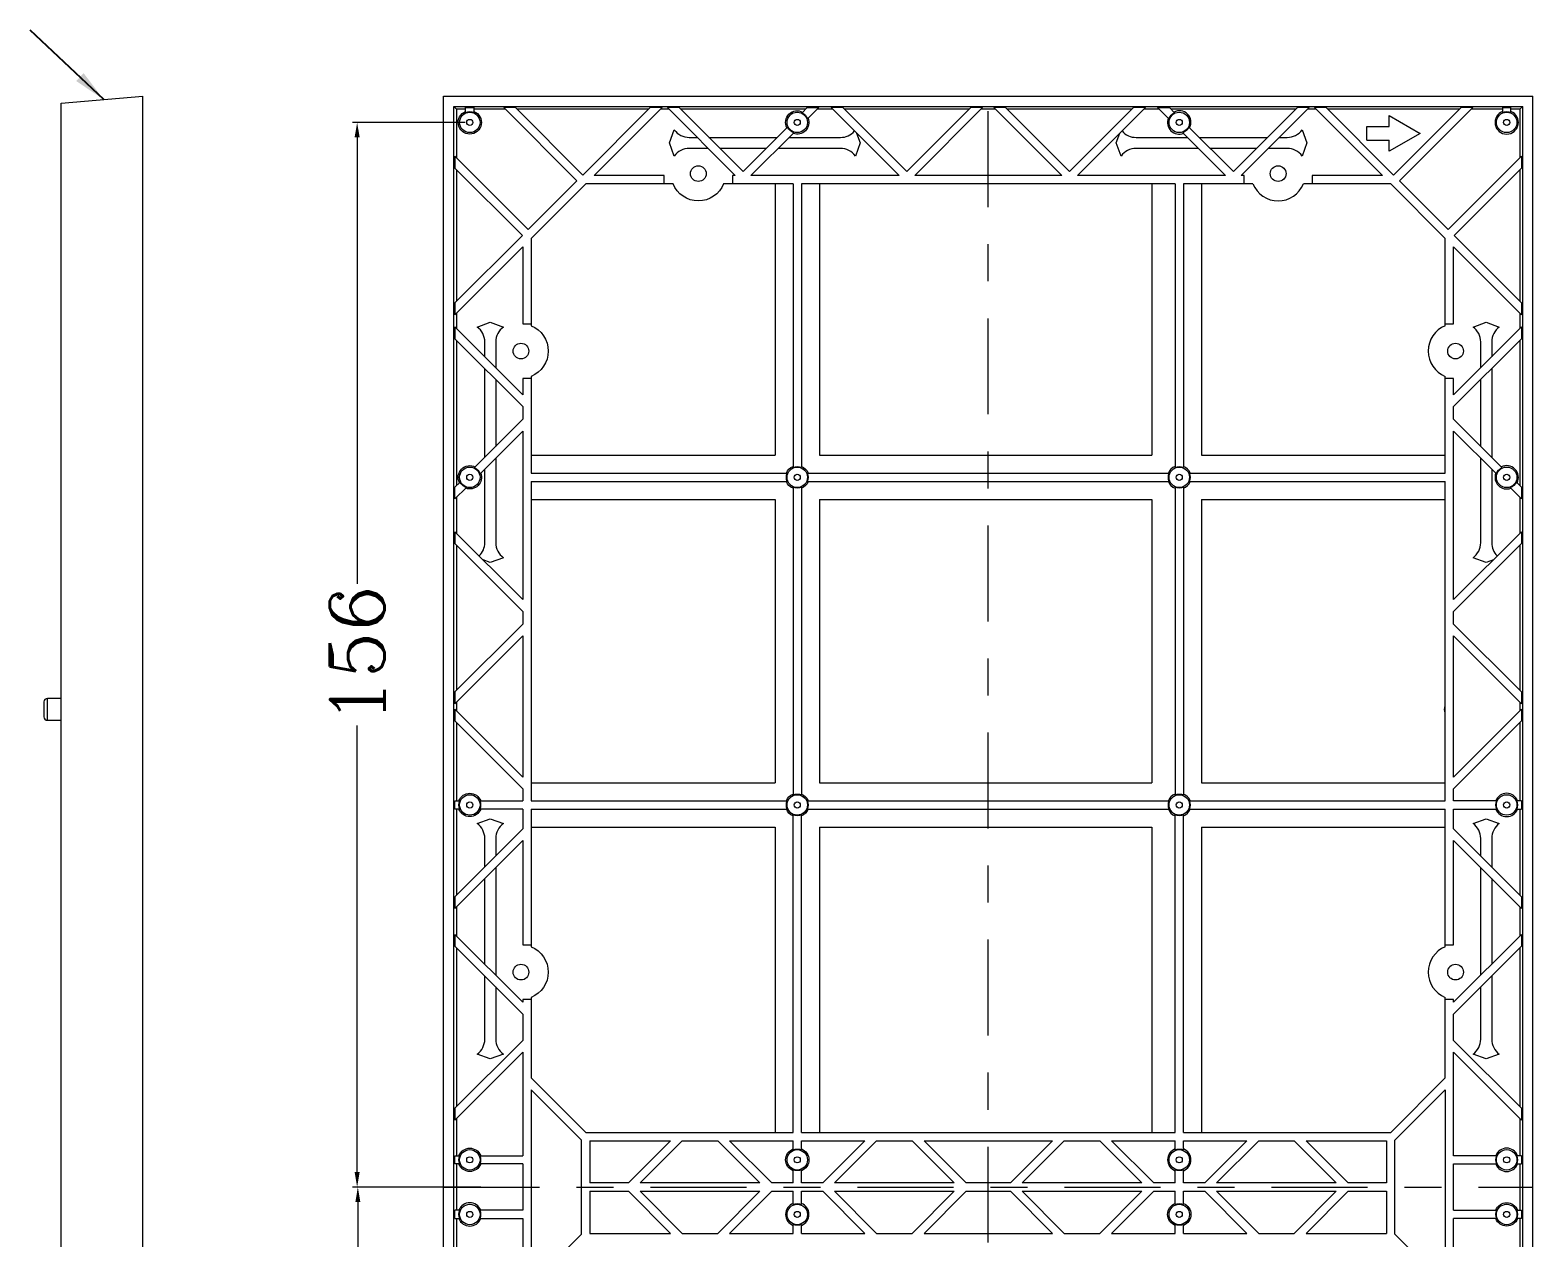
# Model space of a CAD drawing. Extents: x 4116 to 5931, y -3683 to -1260.
# Drawn here: x 4546.6 to 4766.9, y -1441.7 to -1264.7 of the extents above; entities that cross this region are included whole.
import ezdxf

# ---------------------------------------------------------------- set-up
doc = ezdxf.new("R2010")
doc.units = 0
doc.header["$MEASUREMENT"] = 0
doc.linetypes.add('CENTER', pattern=[47.5, 22, -8.5, 8.5, -8.5])
doc.layers.get('0').update_dxf_attribs({"true_color": 0xffffff})
doc.layers.get('Defpoints').update_dxf_attribs({"true_color": 0xffffff})
doc.layers.add('61', color=7, linetype='Continuous', true_color=0xffffff)
doc.layers.add('dim', color=7, linetype='Continuous', lineweight=9, true_color=0x33cc00)
doc.styles.add('ROMANC', font='romanc.shx', dxfattribs={"bigfont": 'gbcbig.shx'})
doc.dimstyles.new('6', dxfattribs={"dimtxt": 8, "dimasz": 2.2, "dimexe": 0.66, "dimexo": 0.66, "dimgap": 0.66, "dimtad": 0, "dimdsep": 46, "dimtxsty": 'ROMANC', "dimcen": 0, "dimclrd": 256, "dimclrt": 42, "dimazin": 2, "dimtfac": 1, "dimtdec": 4, "dimtofl": 0, "dimtmove": 0, "dimatfit": 3, "dimfxl": 1, "dimtolj": 1, "dimtzin": 0, "dimlwd": 5, "dimlwe": 5, "dimarcsym": 0})
doc.dimstyles.get("Standard").update_dxf_attribs({"dimtxt": 0.18, "dimasz": 0.18, "dimexe": 0.18, "dimexo": 0.0625, "dimgap": 0.09, "dimtad": 0, "dimtih": 1, "dimtoh": 1, "dimdec": 4, "dimzin": 0, "dimdsep": 46, "dimtxsty": 'Standard', "dimcen": 0.09, "dimadec": 0, "dimazin": 0, "dimtfac": 1, "dimtdec": 4, "dimtofl": 0, "dimtmove": 0, "dimatfit": 3, "dimfxl": 1, "dimtolj": 1, "dimtzin": 0, "dimarcsym": 0})

# ---------------------------------------------------------------- blocks, each defined once
blk = doc.blocks.new('*D47')
at = {"color": 131, "lineweight": 5}
for p, q in [((4612.62, -1434.24), (4593.94, -1434.24)), ((4610.36, -1590.24), (4593.94, -1590.24))]:
    blk.add_line(p, q, dxfattribs=at)
at = {"lineweight": 5}
for p, q in [((4594.6, -1436.44), (4594.6, -1501.87)), ((4594.6, -1588.04), (4594.6, -1522.62))]:
    blk.add_line(p, q, dxfattribs=at)
for points in [[(4594.97, -1436.44), (4594.24, -1436.44), (4594.6, -1434.24)], [(4594.24, -1588.04), (4594.97, -1588.04), (4594.6, -1590.24)]]:
    blk.add_solid(points)
at = {"layer": 'Defpoints', "color": 0}
for p in [(4613.28, -1434.24), (4594.6, -1590.24), (4611.02, -1590.24)]:
    blk.add_point(p, dxfattribs=at)
at = {"color": 42, "lineweight": 18, "insert": (4594.6, -1512.24), "char_height": 8, "attachment_point": 5, "rotation": 90, "style": 'ROMANC'}
blk.add_mtext('\\A1;156', dxfattribs=at)
blk = doc.blocks.new('*D48')
at = {"color": 131, "lineweight": 5}
for p, q in [((4610.36, -1278.24), (4593.84, -1278.24)), ((4611.77, -1434.24), (4593.84, -1434.24))]:
    blk.add_line(p, q, dxfattribs=at)
at = {"lineweight": 5}
for p, q in [((4594.5, -1280.44), (4594.5, -1345.87)), ((4594.5, -1432.04), (4594.5, -1366.62))]:
    blk.add_line(p, q, dxfattribs=at)
for points in [[(4594.87, -1280.44), (4594.13, -1280.44), (4594.5, -1278.24)], [(4594.13, -1432.04), (4594.87, -1432.04), (4594.5, -1434.24)]]:
    blk.add_solid(points)
at = {"layer": 'Defpoints', "color": 0}
for p in [(4594.5, -1278.24), (4611.02, -1278.24), (4612.43, -1434.24)]:
    blk.add_point(p, dxfattribs=at)
at = {"color": 42, "lineweight": 18, "insert": (4594.5, -1356.24), "char_height": 8, "attachment_point": 5, "rotation": 90, "style": 'ROMANC'}
blk.add_mtext('\\A1;156', dxfattribs=at)

msp = doc.modelspace()

# ---------------------------------------------------------------- linework, layer by layer
at = {"layer": '61', "color": 7, "linetype": 'Continuous', "lineweight": 13}
for p, q in [((4551.091, -1275.442), (4563.091, -1274.392)), ((4551.091, -1593.042), (4551.091, -1275.442)), ((4563.091, -1594.092), (4563.091, -1274.392)), ((4607.167, -1594.092), (4607.167, -1274.392)), ((4607.167, -1274.392), (4766.867, -1274.392)), ((4766.867, -1594.092), (4766.867, -1274.392)), ((4608.667, -1275.892), (4609.087, -1276.311)), ((4608.667, -1592.592), (4608.667, -1275.892)), ((4608.667, -1275.892), (4765.367, -1275.892)), ((4609.087, -1276.311), (4609.087, -1283.449)), ((4610.407, -1276.311), (4609.087, -1276.311)), ((4610.407, -1276.067), (4611.627, -1276.067)), ((4610.407, -1276.776), (4610.407, -1276.067)), ((4611.627, -1276.067), (4611.627, -1276.776)), ((4616.224, -1276.311), (4611.627, -1276.311)), ((4617.705, -1276.067), (4615.98, -1276.067)), ((4615.98, -1276.067), (4626.723, -1286.81)), ((4627.586, -1285.948), (4617.705, -1276.067)), ((4637.222, -1276.311), (4617.95, -1276.311)), ((4627.586, -1285.948), (4637.467, -1276.067)), ((4639.193, -1276.067), (4629.237, -1286.022)), ((4639.193, -1276.067), (4637.467, -1276.067)), ((4640.224, -1276.311), (4638.948, -1276.311)), ((4649.935, -1286.022), (4639.98, -1276.067)), ((4641.705, -1276.067), (4639.98, -1276.067)), ((4641.705, -1276.067), (4651.086, -1285.448)), ((4660.222, -1276.311), (4641.95, -1276.311)), ((4659.717, -1276.817), (4660.467, -1276.067)), ((4660.467, -1276.067), (4662.193, -1276.067)), ((4662.193, -1276.067), (4660.522, -1277.737)), ((4664.224, -1276.311), (4661.948, -1276.311)), ((4665.705, -1276.067), (4663.98, -1276.067)), ((4673.935, -1286.022), (4663.98, -1276.067)), ((4665.705, -1276.067), (4675.086, -1285.448)), ((4684.222, -1276.311), (4665.95, -1276.311)), ((4675.086, -1285.448), (4684.467, -1276.067)), ((4686.193, -1276.067), (4676.237, -1286.022)), ((4686.193, -1276.067), (4684.467, -1276.067)), ((4688.087, -1276.311), (4685.948, -1276.311)), ((4687.842, -1276.067), (4697.797, -1286.022)), ((4689.568, -1276.067), (4687.842, -1276.067)), ((4698.949, -1285.448), (4689.568, -1276.067)), ((4708.085, -1276.311), (4689.812, -1276.311)), ((4708.33, -1276.067), (4698.949, -1285.448)), ((4700.1, -1286.022), (4710.055, -1276.067)), ((4710.055, -1276.067), (4708.33, -1276.067)), ((4712.087, -1276.311), (4709.811, -1276.311)), ((4711.842, -1276.067), (4713.513, -1277.737)), ((4711.842, -1276.067), (4713.568, -1276.067)), ((4714.318, -1276.817), (4713.568, -1276.067)), ((4732.085, -1276.311), (4713.812, -1276.311)), ((4732.33, -1276.067), (4722.949, -1285.448)), ((4724.1, -1286.022), (4734.055, -1276.067)), ((4734.055, -1276.067), (4732.33, -1276.067)), ((4735.087, -1276.311), (4733.811, -1276.311)), ((4736.568, -1276.067), (4734.842, -1276.067)), ((4734.842, -1276.067), (4744.797, -1286.022)), ((4746.449, -1285.948), (4736.568, -1276.067)), ((4756.085, -1276.311), (4736.812, -1276.311)), ((4745.767, -1278.842), (4745.767, -1277.216)), ((4745.767, -1277.216), (4750.315, -1279.842)), ((4746.449, -1285.948), (4756.33, -1276.067)), ((4758.055, -1276.067), (4747.311, -1286.81)), ((4758.055, -1276.067), (4756.33, -1276.067)), ((4762.407, -1276.311), (4757.811, -1276.311)), ((4762.407, -1276.067), (4763.627, -1276.067)), ((4762.407, -1276.067), (4762.407, -1276.776)), ((4763.627, -1276.776), (4763.627, -1276.067)), ((4764.948, -1276.311), (4763.627, -1276.311)), ((4765.367, -1275.892), (4764.948, -1276.311)), ((4764.948, -1276.311), (4764.948, -1283.449)), ((4765.367, -1592.592), (4765.367, -1275.892)), ((4640.294, -1281.242), (4640.994, -1279.319)), ((4651.086, -1285.448), (4657.593, -1278.941)), ((4658.513, -1279.747), (4652.237, -1286.022)), ((4667.717, -1279.804), (4668.24, -1281.242)), ((4705.794, -1281.242), (4706.318, -1279.804)), ((4715.522, -1279.747), (4721.797, -1286.022)), ((4722.949, -1285.448), (4716.442, -1278.941)), ((4733.04, -1279.319), (4733.74, -1281.242)), ((4742.517, -1278.842), (4745.767, -1278.842)), ((4742.517, -1280.842), (4742.517, -1278.842)), ((4750.315, -1279.842), (4745.767, -1282.468)), ((4640.994, -1283.165), (4640.294, -1281.242)), ((4643.186, -1280.442), (4644.355, -1280.442)), ((4645.955, -1282.042), (4643.186, -1282.042)), ((4646.08, -1280.442), (4656.092, -1280.442)), ((4654.492, -1282.042), (4647.68, -1282.042)), ((4665.349, -1282.042), (4656.217, -1282.042)), ((4657.817, -1280.442), (4665.349, -1280.442)), ((4668.24, -1281.242), (4667.54, -1283.165)), ((4706.494, -1283.165), (4705.794, -1281.242)), ((4708.686, -1280.442), (4716.217, -1280.442)), ((4717.817, -1282.042), (4708.686, -1282.042)), ((4717.943, -1280.442), (4727.955, -1280.442)), ((4726.355, -1282.042), (4719.543, -1282.042)), ((4730.849, -1282.042), (4728.08, -1282.042)), ((4729.68, -1280.442), (4730.849, -1280.442)), ((4733.74, -1281.242), (4733.04, -1283.165)), ((4742.517, -1280.842), (4745.767, -1280.842)), ((4745.767, -1282.468), (4745.767, -1280.842)), ((4608.842, -1283.204), (4619.586, -1293.948)), ((4608.842, -1283.204), (4608.842, -1284.929)), ((4765.193, -1283.204), (4754.449, -1293.948)), ((4765.193, -1283.204), (4765.193, -1284.929)), ((4618.723, -1294.81), (4608.842, -1284.929)), ((4609.087, -1285.174), (4609.087, -1304.447)), ((4639.517, -1286.022), (4629.237, -1286.022)), ((4639.517, -1287.242), (4639.517, -1286.022)), ((4649.517, -1286.022), (4649.517, -1287.242)), ((4649.935, -1286.022), (4649.517, -1286.022)), ((4673.935, -1286.022), (4652.237, -1286.022)), ((4697.797, -1286.022), (4676.237, -1286.022)), ((4721.797, -1286.022), (4700.1, -1286.022)), ((4724.517, -1286.022), (4724.1, -1286.022)), ((4724.517, -1287.242), (4724.517, -1286.022)), ((4734.517, -1286.022), (4734.517, -1287.242)), ((4744.797, -1286.022), (4734.517, -1286.022)), ((4755.311, -1294.81), (4765.193, -1284.929)), ((4764.948, -1285.174), (4764.948, -1304.447)), ((4626.723, -1286.81), (4619.586, -1293.948)), ((4620.017, -1295.242), (4628.017, -1287.242)), ((4639.517, -1287.242), (4628.017, -1287.242)), ((4640.809, -1287.242), (4639.517, -1287.242)), ((4649.517, -1287.242), (4648.225, -1287.242)), ((4658.407, -1287.242), (4649.517, -1287.242)), ((4655.767, -1287.242), (4655.767, -1326.992)), ((4658.407, -1287.242), (4658.407, -1328.776)), ((4659.627, -1287.242), (4659.627, -1328.776)), ((4714.407, -1287.242), (4659.627, -1287.242)), ((4662.267, -1287.242), (4662.267, -1326.992)), ((4711.017, -1287.242), (4711.017, -1326.992)), ((4714.407, -1287.242), (4714.407, -1328.776)), ((4715.627, -1287.242), (4715.627, -1328.776)), ((4724.517, -1287.242), (4715.627, -1287.242)), ((4718.267, -1287.242), (4718.267, -1326.992)), ((4725.809, -1287.242), (4724.517, -1287.242)), ((4734.517, -1287.242), (4733.225, -1287.242)), ((4746.017, -1287.242), (4734.517, -1287.242)), ((4746.017, -1287.242), (4754.017, -1295.242)), ((4754.449, -1293.948), (4747.311, -1286.81)), ((4608.842, -1304.692), (4618.723, -1294.81)), ((4620.017, -1295.242), (4620.017, -1307.742)), ((4754.017, -1307.742), (4754.017, -1295.242)), ((4765.193, -1304.692), (4755.311, -1294.81)), ((4618.797, -1296.462), (4608.842, -1306.417)), ((4618.797, -1296.462), (4618.797, -1307.742)), ((4755.237, -1307.742), (4755.237, -1296.462)), ((4755.237, -1296.462), (4765.193, -1306.417)), ((4608.842, -1304.692), (4608.842, -1306.417)), ((4609.087, -1306.172), (4609.087, -1308.449)), ((4764.948, -1306.172), (4764.948, -1308.449)), ((4765.193, -1304.692), (4765.193, -1306.417)), ((4608.842, -1308.204), (4618.797, -1318.159)), ((4608.842, -1308.204), (4608.842, -1309.929)), ((4612.094, -1308.219), (4614.017, -1307.519)), ((4614.017, -1307.519), (4615.94, -1308.219)), ((4618.797, -1307.742), (4620.017, -1307.742)), ((4620.017, -1307.742), (4620.017, -1308.034)), ((4754.017, -1308.034), (4754.017, -1307.742)), ((4754.017, -1307.742), (4755.237, -1307.742)), ((4765.193, -1308.204), (4755.237, -1318.159)), ((4758.094, -1308.219), (4760.017, -1307.519)), ((4760.017, -1307.519), (4761.94, -1308.219)), ((4765.193, -1308.204), (4765.193, -1309.929)), ((4618.797, -1319.884), (4608.842, -1309.929)), ((4609.087, -1310.174), (4609.087, -1331.447)), ((4613.217, -1312.579), (4613.217, -1310.41)), ((4614.817, -1310.41), (4614.817, -1314.179)), ((4755.237, -1319.884), (4765.193, -1309.929)), ((4759.217, -1314.179), (4759.217, -1310.41)), ((4760.817, -1310.41), (4760.817, -1312.579)), ((4764.948, -1310.174), (4764.948, -1331.447)), ((4613.217, -1327.316), (4613.217, -1314.304)), ((4760.817, -1314.304), (4760.817, -1327.316)), ((4614.817, -1315.904), (4614.817, -1325.716)), ((4620.017, -1315.742), (4618.797, -1315.742)), ((4618.797, -1315.742), (4618.797, -1318.159)), ((4620.017, -1315.45), (4620.017, -1315.742)), ((4620.017, -1315.742), (4620.017, -1329.632)), ((4754.017, -1315.742), (4754.017, -1315.45)), ((4754.017, -1329.632), (4754.017, -1315.742)), ((4755.237, -1315.742), (4754.017, -1315.742)), ((4755.237, -1318.159), (4755.237, -1315.742)), ((4759.217, -1325.716), (4759.217, -1315.904)), ((4611.717, -1328.817), (4618.797, -1321.736)), ((4618.797, -1319.884), (4618.797, -1321.736)), ((4755.237, -1321.736), (4755.237, -1319.884)), ((4762.318, -1328.817), (4755.237, -1321.736)), ((4618.797, -1323.462), (4612.522, -1329.737)), ((4618.797, -1323.462), (4618.797, -1348.159)), ((4755.237, -1348.159), (4755.237, -1323.462)), ((4755.237, -1323.462), (4761.513, -1329.737)), ((4614.817, -1327.442), (4614.817, -1339.823)), ((4620.017, -1326.992), (4655.767, -1326.992)), ((4662.267, -1326.992), (4711.017, -1326.992)), ((4718.267, -1326.992), (4754.017, -1326.992)), ((4759.217, -1339.823), (4759.217, -1327.442)), ((4613.217, -1339.823), (4613.217, -1329.042)), ((4620.017, -1329.632), (4657.552, -1329.632)), ((4660.483, -1329.632), (4713.552, -1329.632)), ((4716.483, -1329.632), (4754.017, -1329.632)), ((4760.817, -1329.042), (4760.817, -1339.823)), ((4608.842, -1331.692), (4609.593, -1330.941)), ((4608.842, -1333.417), (4608.842, -1331.692)), ((4610.513, -1331.747), (4608.842, -1333.417)), ((4620.017, -1330.852), (4620.017, -1377.632)), ((4620.017, -1330.852), (4657.552, -1330.852)), ((4658.407, -1331.707), (4658.407, -1376.776)), ((4659.627, -1331.707), (4659.627, -1376.776)), ((4660.483, -1330.852), (4713.552, -1330.852)), ((4714.407, -1331.707), (4714.407, -1376.776)), ((4715.627, -1331.707), (4715.627, -1376.776)), ((4716.483, -1330.852), (4754.017, -1330.852)), ((4754.017, -1377.632), (4754.017, -1330.852)), ((4763.522, -1331.747), (4765.193, -1333.417)), ((4765.193, -1331.692), (4764.442, -1330.941)), ((4765.193, -1331.692), (4765.193, -1333.417)), ((4609.087, -1333.172), (4609.087, -1338.449)), ((4620.017, -1333.492), (4655.767, -1333.492)), ((4655.767, -1333.492), (4655.767, -1374.992)), ((4662.267, -1333.492), (4662.267, -1374.992)), ((4662.267, -1333.492), (4711.017, -1333.492)), ((4711.017, -1333.492), (4711.017, -1374.992)), ((4718.267, -1333.492), (4754.017, -1333.492)), ((4718.267, -1333.492), (4718.267, -1374.992)), ((4764.948, -1333.172), (4764.948, -1338.449)), ((4608.842, -1338.204), (4608.842, -1339.929)), ((4608.842, -1338.204), (4618.797, -1348.159)), ((4765.193, -1338.204), (4755.237, -1348.159)), ((4765.193, -1338.204), (4765.193, -1339.929)), ((4618.797, -1349.884), (4608.842, -1339.929)), ((4609.087, -1340.174), (4609.087, -1361.447)), ((4755.237, -1349.884), (4765.193, -1339.929)), ((4764.948, -1340.174), (4764.948, -1361.447)), ((4614.017, -1342.715), (4612.973, -1342.335)), ((4615.94, -1342.015), (4614.017, -1342.715)), ((4760.017, -1342.715), (4758.094, -1342.015)), ((4761.062, -1342.335), (4760.017, -1342.715)), ((4618.797, -1349.884), (4618.797, -1351.736)), ((4755.237, -1351.736), (4755.237, -1349.884)), ((4608.842, -1361.692), (4618.797, -1351.736)), ((4765.193, -1361.692), (4755.237, -1351.736)), ((4618.797, -1353.462), (4608.842, -1363.417)), ((4618.797, -1353.462), (4618.797, -1374.159)), ((4755.237, -1374.159), (4755.237, -1353.462)), ((4755.237, -1353.462), (4765.193, -1363.417)), ((4548.591, -1363.142), (4548.591, -1364.242)), ((4551.091, -1362.642), (4549.091, -1362.642)), ((4549.091, -1365.842), (4549.091, -1362.642)), ((4608.842, -1361.692), (4608.842, -1363.417)), ((4609.087, -1363.172), (4609.087, -1364.449)), ((4764.948, -1363.172), (4764.948, -1364.449)), ((4765.193, -1361.692), (4765.193, -1363.417)), ((4548.591, -1364.242), (4548.591, -1365.342)), ((4549.091, -1365.842), (4551.091, -1365.842)), ((4608.842, -1364.204), (4608.842, -1365.929)), ((4608.842, -1364.204), (4618.797, -1374.159)), ((4618.797, -1375.884), (4608.842, -1365.929)), ((4765.193, -1364.204), (4755.237, -1374.159)), ((4755.237, -1375.884), (4765.193, -1365.929)), ((4765.193, -1364.204), (4765.193, -1365.929)), ((4609.087, -1366.174), (4609.087, -1377.632)), ((4764.948, -1366.174), (4764.948, -1377.632)), ((4618.797, -1375.884), (4618.797, -1377.632)), ((4620.017, -1374.992), (4655.767, -1374.992)), ((4662.267, -1374.992), (4711.017, -1374.992)), ((4718.267, -1374.992), (4754.017, -1374.992)), ((4755.237, -1377.632), (4755.237, -1375.884)), ((4608.842, -1378.852), (4608.842, -1377.632)), ((4608.842, -1377.632), (4609.552, -1377.632)), ((4609.552, -1378.852), (4608.842, -1378.852)), ((4609.087, -1378.852), (4609.087, -1391.447)), ((4612.483, -1377.632), (4618.797, -1377.632)), ((4618.797, -1378.852), (4612.483, -1378.852)), ((4618.797, -1378.852), (4618.797, -1381.736)), ((4620.017, -1377.632), (4657.552, -1377.632)), ((4620.017, -1378.852), (4620.017, -1398.742)), ((4620.017, -1378.852), (4657.552, -1378.852)), ((4660.483, -1377.632), (4713.552, -1377.632)), ((4660.483, -1378.852), (4713.552, -1378.852)), ((4716.483, -1377.632), (4754.017, -1377.632)), ((4716.483, -1378.852), (4754.017, -1378.852)), ((4754.017, -1398.742), (4754.017, -1378.852)), ((4761.552, -1377.632), (4755.237, -1377.632)), ((4755.237, -1381.736), (4755.237, -1378.852)), ((4755.237, -1378.852), (4761.552, -1378.852)), ((4765.193, -1377.632), (4764.483, -1377.632)), ((4764.483, -1378.852), (4765.193, -1378.852)), ((4764.948, -1378.852), (4764.948, -1391.447)), ((4765.193, -1377.632), (4765.193, -1378.852)), ((4612.094, -1380.969), (4614.017, -1380.269)), ((4614.017, -1380.269), (4615.94, -1380.969)), ((4658.407, -1426.242), (4658.407, -1379.707)), ((4659.627, -1426.242), (4659.627, -1379.707)), ((4714.407, -1426.242), (4714.407, -1379.707)), ((4715.627, -1426.242), (4715.627, -1379.707)), ((4758.094, -1380.969), (4760.017, -1380.269)), ((4760.017, -1380.269), (4761.94, -1380.969)), ((4608.842, -1391.692), (4618.797, -1381.736)), ((4618.797, -1383.462), (4608.842, -1393.417)), ((4613.217, -1387.316), (4613.217, -1383.16)), ((4614.817, -1383.16), (4614.817, -1385.716)), ((4618.797, -1383.462), (4618.797, -1398.742)), ((4620.017, -1381.492), (4655.767, -1381.492)), ((4655.767, -1381.492), (4655.767, -1426.242)), ((4662.267, -1381.492), (4711.017, -1381.492)), ((4662.267, -1381.492), (4662.267, -1426.242)), ((4711.017, -1381.492), (4711.017, -1426.242)), ((4718.267, -1381.492), (4718.267, -1426.242)), ((4718.267, -1381.492), (4754.017, -1381.492)), ((4765.193, -1391.692), (4755.237, -1381.736)), ((4755.237, -1383.462), (4765.193, -1393.417)), ((4755.237, -1398.742), (4755.237, -1383.462)), ((4759.217, -1385.716), (4759.217, -1383.16)), ((4760.817, -1383.16), (4760.817, -1387.316)), ((4614.817, -1387.442), (4614.817, -1403.179)), ((4759.217, -1403.179), (4759.217, -1387.442)), ((4613.217, -1401.579), (4613.217, -1389.042)), ((4760.817, -1389.042), (4760.817, -1401.579)), ((4608.842, -1391.692), (4608.842, -1393.417)), ((4765.193, -1391.692), (4765.193, -1393.417)), ((4609.087, -1393.172), (4609.087, -1397.449)), ((4764.948, -1393.172), (4764.948, -1397.449)), ((4608.842, -1397.204), (4608.842, -1398.929)), ((4608.842, -1397.204), (4618.797, -1407.159)), ((4618.797, -1408.884), (4608.842, -1398.929)), ((4618.797, -1398.742), (4620.017, -1398.742)), ((4620.017, -1398.742), (4620.017, -1399.034)), ((4754.017, -1398.742), (4755.237, -1398.742)), ((4754.017, -1399.034), (4754.017, -1398.742)), ((4765.193, -1397.204), (4755.237, -1407.159)), ((4755.237, -1408.884), (4765.193, -1398.929)), ((4765.193, -1397.204), (4765.193, -1398.929)), ((4609.087, -1399.174), (4609.087, -1422.447)), ((4764.948, -1399.174), (4764.948, -1422.447)), ((4613.217, -1412.573), (4613.217, -1403.304)), ((4760.817, -1403.304), (4760.817, -1412.573)), ((4614.817, -1404.904), (4614.817, -1412.573)), ((4759.217, -1412.573), (4759.217, -1404.904)), ((4620.017, -1406.742), (4618.797, -1406.742)), ((4618.797, -1406.742), (4618.797, -1407.159)), ((4620.017, -1406.45), (4620.017, -1406.742)), ((4620.017, -1406.742), (4620.017, -1418.242)), ((4754.017, -1406.742), (4754.017, -1406.45)), ((4755.237, -1406.742), (4754.017, -1406.742)), ((4754.017, -1418.242), (4754.017, -1406.742)), ((4755.237, -1407.159), (4755.237, -1406.742)), ((4618.797, -1408.884), (4618.797, -1412.736)), ((4755.237, -1412.736), (4755.237, -1408.884)), ((4608.842, -1422.692), (4618.797, -1412.736)), ((4765.193, -1422.692), (4755.237, -1412.736)), ((4618.797, -1414.462), (4608.842, -1424.417)), ((4614.017, -1415.465), (4612.094, -1414.765)), ((4615.94, -1414.765), (4614.017, -1415.465)), ((4618.797, -1414.462), (4618.797, -1429.632)), ((4755.237, -1429.632), (4755.237, -1414.462)), ((4755.237, -1414.462), (4765.193, -1424.417)), ((4760.017, -1415.465), (4758.094, -1414.765)), ((4761.94, -1414.765), (4760.017, -1415.465)), ((4628.017, -1426.242), (4620.017, -1418.242)), ((4754.017, -1418.242), (4746.017, -1426.242)), ((4620.017, -1419.967), (4620.017, -1448.516)), ((4620.017, -1419.967), (4627.407, -1427.357)), ((4746.627, -1427.357), (4754.017, -1419.967)), ((4754.017, -1419.967), (4754.017, -1448.516)), ((4608.842, -1422.692), (4608.842, -1424.417)), ((4765.193, -1422.692), (4765.193, -1424.417)), ((4609.087, -1424.172), (4609.087, -1429.632)), ((4764.948, -1424.172), (4764.948, -1429.632)), ((4627.407, -1441.126), (4627.407, -1427.357)), ((4628.017, -1426.242), (4658.407, -1426.242)), ((4628.627, -1427.462), (4640.435, -1427.462)), ((4628.627, -1427.462), (4628.627, -1433.632)), ((4634.265, -1433.632), (4640.435, -1427.462)), ((4642.16, -1427.462), (4635.99, -1433.632)), ((4642.16, -1427.462), (4647.375, -1427.462)), ((4653.545, -1433.632), (4647.375, -1427.462)), ((4649.1, -1427.462), (4655.27, -1433.632)), ((4649.1, -1427.462), (4658.407, -1427.462)), ((4658.407, -1428.776), (4658.407, -1427.462)), ((4659.627, -1426.242), (4714.407, -1426.242)), ((4659.627, -1428.776), (4659.627, -1427.462)), ((4659.627, -1427.462), (4668.935, -1427.462)), ((4668.935, -1427.462), (4662.765, -1433.632)), ((4664.49, -1433.632), (4670.66, -1427.462)), ((4670.66, -1427.462), (4675.875, -1427.462)), ((4675.875, -1427.462), (4682.045, -1433.632)), ((4677.6, -1427.462), (4696.435, -1427.462)), ((4683.77, -1433.632), (4677.6, -1427.462)), ((4690.265, -1433.632), (4696.435, -1427.462)), ((4698.16, -1427.462), (4691.99, -1433.632)), ((4698.16, -1427.462), (4703.375, -1427.462)), ((4709.545, -1433.632), (4703.375, -1427.462)), ((4705.1, -1427.462), (4711.27, -1433.632)), ((4705.1, -1427.462), (4714.407, -1427.462)), ((4714.407, -1428.776), (4714.407, -1427.462)), ((4715.627, -1426.242), (4746.017, -1426.242)), ((4715.627, -1427.462), (4724.935, -1427.462)), ((4715.627, -1428.776), (4715.627, -1427.462)), ((4724.935, -1427.462), (4718.765, -1433.632)), ((4720.49, -1433.632), (4726.66, -1427.462)), ((4726.66, -1427.462), (4731.875, -1427.462)), ((4731.875, -1427.462), (4738.045, -1433.632)), ((4739.77, -1433.632), (4733.6, -1427.462)), ((4733.6, -1427.462), (4745.407, -1427.462)), ((4745.407, -1427.462), (4745.407, -1433.632)), ((4746.627, -1441.126), (4746.627, -1427.357)), ((4608.842, -1430.852), (4608.842, -1429.632)), ((4608.842, -1429.632), (4609.552, -1429.632)), ((4612.483, -1429.632), (4618.797, -1429.632)), ((4761.552, -1429.632), (4755.237, -1429.632)), ((4765.193, -1429.632), (4764.483, -1429.632)), ((4765.193, -1429.632), (4765.193, -1430.852)), ((4609.552, -1430.852), (4608.842, -1430.852)), ((4609.087, -1430.852), (4609.087, -1437.632)), ((4618.797, -1430.852), (4612.483, -1430.852)), ((4618.797, -1430.852), (4618.797, -1437.632)), ((4658.407, -1433.632), (4658.407, -1431.707)), ((4659.627, -1433.632), (4659.627, -1431.707)), ((4714.407, -1433.632), (4714.407, -1431.707)), ((4715.627, -1433.632), (4715.627, -1431.707)), ((4755.237, -1430.852), (4761.552, -1430.852)), ((4755.237, -1437.632), (4755.237, -1430.852)), ((4764.483, -1430.852), (4765.193, -1430.852)), ((4764.948, -1430.852), (4764.948, -1437.632)), ((4634.265, -1433.632), (4628.627, -1433.632)), ((4653.545, -1433.632), (4635.99, -1433.632)), ((4658.407, -1433.632), (4655.27, -1433.632)), ((4662.765, -1433.632), (4659.627, -1433.632)), ((4682.045, -1433.632), (4664.49, -1433.632)), ((4690.265, -1433.632), (4683.77, -1433.632)), ((4709.545, -1433.632), (4691.99, -1433.632)), ((4714.407, -1433.632), (4711.27, -1433.632)), ((4718.765, -1433.632), (4715.627, -1433.632)), ((4738.045, -1433.632), (4720.49, -1433.632)), ((4745.407, -1433.632), (4739.77, -1433.632)), ((4628.627, -1434.852), (4628.627, -1441.022)), ((4628.627, -1434.852), (4634.265, -1434.852)), ((4634.265, -1434.852), (4640.435, -1441.022)), ((4635.99, -1434.852), (4653.545, -1434.852)), ((4642.16, -1441.022), (4635.99, -1434.852)), ((4653.545, -1434.852), (4647.375, -1441.022)), ((4649.1, -1441.022), (4655.27, -1434.852)), ((4655.27, -1434.852), (4658.407, -1434.852)), ((4658.407, -1436.776), (4658.407, -1434.852)), ((4659.627, -1434.852), (4662.765, -1434.852)), ((4659.627, -1436.776), (4659.627, -1434.852)), ((4668.935, -1441.022), (4662.765, -1434.852)), ((4664.49, -1434.852), (4682.045, -1434.852)), ((4664.49, -1434.852), (4670.66, -1441.022)), ((4675.875, -1441.022), (4682.045, -1434.852)), ((4683.77, -1434.852), (4677.6, -1441.022)), ((4683.77, -1434.852), (4690.265, -1434.852)), ((4690.265, -1434.852), (4696.435, -1441.022)), ((4691.99, -1434.852), (4709.545, -1434.852)), ((4698.16, -1441.022), (4691.99, -1434.852)), ((4709.545, -1434.852), (4703.375, -1441.022)), ((4705.1, -1441.022), (4711.27, -1434.852)), ((4711.27, -1434.852), (4714.407, -1434.852)), ((4714.407, -1436.776), (4714.407, -1434.852)), ((4715.627, -1436.776), (4715.627, -1434.852)), ((4715.627, -1434.852), (4718.765, -1434.852)), ((4724.935, -1441.022), (4718.765, -1434.852)), ((4720.49, -1434.852), (4738.045, -1434.852)), ((4720.49, -1434.852), (4726.66, -1441.022)), ((4731.875, -1441.022), (4738.045, -1434.852)), ((4739.77, -1434.852), (4733.6, -1441.022)), ((4739.77, -1434.852), (4745.407, -1434.852)), ((4745.407, -1434.852), (4745.407, -1441.022)), ((4609.552, -1437.632), (4608.842, -1437.632)), ((4608.842, -1438.852), (4608.842, -1437.632)), ((4618.797, -1437.632), (4612.483, -1437.632)), ((4755.237, -1437.632), (4761.552, -1437.632)), ((4764.483, -1437.632), (4765.193, -1437.632)), ((4765.193, -1437.632), (4765.193, -1438.852)), ((4608.842, -1438.852), (4609.552, -1438.852)), ((4609.087, -1438.852), (4609.087, -1444.311)), ((4612.483, -1438.852), (4618.797, -1438.852)), ((4618.797, -1438.852), (4618.797, -1454.022)), ((4658.407, -1441.022), (4658.407, -1439.707)), ((4659.627, -1441.022), (4659.627, -1439.707)), ((4714.407, -1441.022), (4714.407, -1439.707)), ((4715.627, -1441.022), (4715.627, -1439.707)), ((4755.237, -1454.022), (4755.237, -1438.852)), ((4761.552, -1438.852), (4755.237, -1438.852)), ((4765.193, -1438.852), (4764.483, -1438.852)), ((4764.948, -1438.852), (4764.948, -1444.311)), ((4627.407, -1441.126), (4620.017, -1448.516)), ((4628.627, -1441.022), (4640.435, -1441.022)), ((4642.16, -1441.022), (4647.375, -1441.022)), ((4649.1, -1441.022), (4658.407, -1441.022)), ((4659.627, -1441.022), (4668.935, -1441.022)), ((4670.66, -1441.022), (4675.875, -1441.022)), ((4677.6, -1441.022), (4696.435, -1441.022)), ((4698.16, -1441.022), (4703.375, -1441.022)), ((4705.1, -1441.022), (4714.407, -1441.022)), ((4715.627, -1441.022), (4724.935, -1441.022)), ((4726.66, -1441.022), (4731.875, -1441.022)), ((4733.6, -1441.022), (4745.407, -1441.022)), ((4754.017, -1448.516), (4746.627, -1441.126))]:
    msp.add_line(p, q, dxfattribs=at)
at = {"layer": '61', "color": 1, "linetype": 'CENTER', "lineweight": 18, "ltscale": 0.6388}
for p, q in [((4687.017, -1594.092), (4687.017, -1274.392)), ((4607.167, -1434.242), (4766.867, -1434.242))]:
    msp.add_line(p, q, dxfattribs=at)
at = {"layer": '61', "color": 7, "linetype": 'Continuous', "lineweight": 13}
for centre, radius in [((4611.017, -1278.242), 1.5), ((4659.017, -1278.242), 1.5), ((4715.017, -1278.242), 1.5), ((4763.017, -1278.242), 1.5), ((4644.517, -1285.742), 1.15), ((4729.517, -1285.742), 1.15), ((4618.517, -1311.742), 1.15), ((4755.517, -1311.742), 1.15), ((4611.017, -1330.242), 1.5), ((4659.017, -1330.242), 1.5), ((4715.017, -1330.242), 1.5), ((4763.017, -1330.242), 1.5), ((4611.017, -1378.242), 1.5), ((4659.017, -1378.242), 1.5), ((4715.017, -1378.242), 1.5), ((4763.017, -1378.242), 1.5), ((4618.517, -1402.742), 1.15), ((4755.517, -1402.742), 1.15), ((4611.017, -1430.242), 1.5), ((4659.017, -1430.242), 1.5), ((4715.017, -1430.242), 1.5), ((4763.017, -1430.242), 1.5), ((4611.017, -1438.242), 1.5), ((4659.017, -1438.242), 1.5), ((4715.017, -1438.242), 1.5), ((4763.017, -1438.242), 1.5)]:
    msp.add_circle(centre, radius, dxfattribs=at)
at = {"layer": '61', "color": 5, "linetype": 'Continuous', "lineweight": 13}
for centre in [(4611.017, -1278.242), (4659.017, -1278.242), (4715.017, -1278.242), (4763.017, -1278.242), (4611.017, -1330.242), (4659.017, -1330.242), (4715.017, -1330.242), (4763.017, -1330.242), (4611.017, -1378.242), (4659.017, -1378.242), (4715.017, -1378.242), (4763.017, -1378.242), (4611.017, -1430.242), (4659.017, -1430.242), (4715.017, -1430.242), (4763.017, -1430.242), (4611.017, -1438.242), (4659.017, -1438.242), (4715.017, -1438.242), (4763.017, -1438.242)]:
    msp.add_circle(centre, 0.45, dxfattribs=at)
at = {"layer": '61', "color": 7, "linetype": 'Continuous', "lineweight": 13, "extrusion": (0, 0, -1)}
for centre, radius, start, end in [((-4611.017, -1278.242), 1.71, 110.9053, 69.0947), ((-4611.017, -1278.242), 1.587, 67.39971, 112.60029), ((-4659.017, -1278.242), 1.71, 332.45886, 117.54114), ((-4659.017, -1278.242), 1.71, 159.43293, 290.56707), ((-4659.017, -1278.242), 1.587, 116.14812, 161.45387), ((-4715.017, -1278.242), 1.587, 18.54613, 63.85188), ((-4763.017, -1278.242), 1.587, 67.39971, 112.60029), ((-4659.017, -1278.242), 1.587, 288.54613, 333.85188), ((-4715.017, -1278.242), 1.587, 206.14812, 251.45387), ((-4644.517, -1285.742), 4, 202.02431, 337.97569), ((-4618.517, -1311.742), 4, 112.02431, 247.97569), ((-4611.017, -1330.242), 1.71, 332.45886, 117.54114), ((-4611.017, -1330.242), 1.71, 159.43293, 290.56707), ((-4611.017, -1330.242), 1.587, 116.14812, 161.45387), ((-4659.017, -1330.242), 1.587, 337.39971, 22.60029), ((-4659.017, -1330.242), 1.71, 20.9053, 69.0947), ((-4659.017, -1330.242), 1.587, 67.39971, 112.60029), ((-4659.017, -1330.242), 1.71, 110.9053, 159.0947), ((-4659.017, -1330.242), 1.587, 157.39971, 202.60029), ((-4715.017, -1330.242), 1.587, 337.39971, 22.60029), ((-4715.017, -1330.242), 1.587, 67.39971, 112.60029), ((-4715.017, -1330.242), 1.587, 157.39971, 202.60029), ((-4763.017, -1330.242), 1.587, 18.54613, 63.85188), ((-4611.017, -1330.242), 1.587, 288.54613, 333.85188), ((-4659.017, -1330.242), 1.71, 290.9053, 339.0947), ((-4659.017, -1330.242), 1.587, 247.39971, 292.60029), ((-4659.017, -1330.242), 1.71, 200.9053, 249.0947), ((-4715.017, -1330.242), 1.587, 247.39971, 292.60029), ((-4763.017, -1330.242), 1.587, 206.14812, 251.45387), ((-4755.517, -1364.242), 1.6, 339.63587, 20.36413), ((-4611.017, -1378.242), 1.71, 20.9053, 159.0947), ((-4659.017, -1378.242), 1.71, 20.9053, 69.0947), ((-4659.017, -1378.242), 1.587, 67.39971, 112.60029), ((-4659.017, -1378.242), 1.71, 110.9053, 159.0947), ((-4715.017, -1378.242), 1.587, 67.39971, 112.60029), ((-4611.017, -1378.242), 1.587, 337.39971, 22.60029), ((-4611.017, -1378.242), 1.71, 200.9053, 339.0947), ((-4611.017, -1378.242), 1.587, 157.39971, 202.60029), ((-4659.017, -1378.242), 1.587, 337.39971, 22.60029), ((-4659.017, -1378.242), 1.71, 290.9053, 339.0947), ((-4659.017, -1378.242), 1.71, 200.9053, 249.0947), ((-4659.017, -1378.242), 1.587, 157.39971, 202.60029), ((-4715.017, -1378.242), 1.587, 337.39971, 22.60029), ((-4715.017, -1378.242), 1.587, 157.39971, 202.60029), ((-4763.017, -1378.242), 1.587, 337.39971, 22.60029), ((-4763.017, -1378.242), 1.587, 157.39971, 202.60029), ((-4659.017, -1378.242), 1.587, 247.39971, 292.60029), ((-4715.017, -1378.242), 1.587, 247.39971, 292.60029), ((-4618.517, -1402.742), 4, 112.02431, 247.97569), ((-4611.017, -1430.242), 1.587, 337.39971, 22.60029), ((-4611.017, -1430.242), 1.71, 20.9053, 159.0947), ((-4611.017, -1430.242), 1.587, 157.39971, 202.60029), ((-4659.017, -1430.242), 1.71, 290.9053, 69.0947), ((-4659.017, -1430.242), 1.587, 67.39971, 112.60029), ((-4659.017, -1430.242), 1.71, 110.9053, 249.0947), ((-4715.017, -1430.242), 1.587, 67.39971, 112.60029), ((-4763.017, -1430.242), 1.587, 337.39971, 22.60029), ((-4763.017, -1430.242), 1.587, 157.39971, 202.60029), ((-4611.017, -1430.242), 1.71, 200.9053, 339.0947), ((-4659.017, -1430.242), 1.587, 247.39971, 292.60029), ((-4715.017, -1430.242), 1.587, 247.39971, 292.60029), ((-4611.017, -1438.242), 1.587, 337.39971, 22.60029), ((-4611.017, -1438.242), 1.587, 157.39971, 202.60029), ((-4659.017, -1438.242), 1.587, 67.39971, 112.60029), ((-4715.017, -1438.242), 1.71, 290.9053, 69.0947), ((-4715.017, -1438.242), 1.587, 67.39971, 112.60029), ((-4715.017, -1438.242), 1.71, 110.9053, 249.0947), ((-4763.017, -1438.242), 1.587, 337.39971, 22.60029), ((-4763.017, -1438.242), 1.71, 20.9053, 159.0947), ((-4763.017, -1438.242), 1.587, 157.39971, 202.60029), ((-4659.017, -1438.242), 1.587, 247.39971, 292.60029), ((-4715.017, -1438.242), 1.587, 247.39971, 292.60029), ((-4763.017, -1438.242), 1.71, 200.9053, 339.0947)]:
    msp.add_arc(centre, radius, start, end, dxfattribs=at)
at = {"layer": '61', "color": 7, "linetype": 'Continuous', "lineweight": 13}
for centre, radius, start, end in [((4715.017, -1278.242), 1.71, 159.43293, 290.56707), ((4715.017, -1278.242), 1.71, 332.45886, 117.54114), ((4763.017, -1278.242), 1.71, 110.9053, 69.0947), ((4643.186, -1277.742), 2.7, 215.73904, 270), ((4665.349, -1277.742), 2.7, 270, 319.59337), ((4708.686, -1277.742), 2.7, 220.40663, 270), ((4730.849, -1277.742), 2.7, 270, 324.26096), ((4643.186, -1284.742), 2.7, 90, 144.26096), ((4665.349, -1284.742), 2.7, 35.73904, 90), ((4708.686, -1284.742), 2.7, 90, 144.26096), ((4730.849, -1284.742), 2.7, 35.73904, 90), ((4729.517, -1285.742), 4, 202.02431, 337.97569), ((4610.517, -1310.41), 2.7, 0, 54.26096), ((4617.517, -1310.41), 2.7, 125.73904, 180), ((4755.517, -1311.742), 4, 112.02431, 247.97569), ((4756.517, -1310.41), 2.7, 0, 54.26096), ((4763.517, -1310.41), 2.7, 125.73904, 180), ((4715.017, -1330.242), 1.71, 110.9053, 159.0947), ((4715.017, -1330.242), 1.71, 20.9053, 69.0947), ((4763.017, -1330.242), 1.71, 159.43293, 290.56707), ((4763.017, -1330.242), 1.71, 332.45886, 117.54114), ((4715.017, -1330.242), 1.71, 200.9053, 249.0947), ((4715.017, -1330.242), 1.71, 290.9053, 339.0947), ((4610.517, -1339.823), 2.7, 314.16284, 0), ((4617.517, -1339.823), 2.7, 180, 234.26096), ((4756.517, -1339.823), 2.7, 305.73904, 0), ((4763.517, -1339.823), 2.7, 180, 225.83716), ((4549.091, -1363.142), 0.5, 90, 180), ((4549.091, -1365.342), 0.5, 180, 270), ((4715.017, -1378.242), 1.71, 110.9053, 159.0947), ((4715.017, -1378.242), 1.71, 20.9053, 69.0947), ((4763.017, -1378.242), 1.71, 20.9053, 159.0947), ((4715.017, -1378.242), 1.71, 200.9053, 249.0947), ((4715.017, -1378.242), 1.71, 290.9053, 339.0947), ((4763.017, -1378.242), 1.71, 200.9053, 339.0947), ((4610.517, -1383.16), 2.7, 0, 54.26096), ((4617.517, -1383.16), 2.7, 125.73904, 180), ((4756.517, -1383.16), 2.7, 0, 54.26096), ((4763.517, -1383.16), 2.7, 125.73904, 180), ((4755.517, -1402.742), 4, 112.02431, 247.97569), ((4610.517, -1412.573), 2.7, 305.73904, 0), ((4617.517, -1412.573), 2.7, 180, 234.26096), ((4756.517, -1412.573), 2.7, 305.73904, 0), ((4763.517, -1412.573), 2.7, 180, 234.26096), ((4715.017, -1430.242), 1.71, 110.9053, 249.0947), ((4715.017, -1430.242), 1.71, 290.9053, 69.0947), ((4763.017, -1430.242), 1.71, 20.9053, 159.0947), ((4763.017, -1430.242), 1.71, 200.9053, 339.0947), ((4611.017, -1438.242), 1.71, 20.9053, 159.0947), ((4659.017, -1438.242), 1.71, 110.9053, 249.0947), ((4659.017, -1438.242), 1.71, 290.9053, 69.0947), ((4611.017, -1438.242), 1.71, 200.9053, 339.0947)]:
    msp.add_arc(centre, radius, start, end, dxfattribs=at)

# ---------------------------------------------------------------- dimensions: what is measured, and where the dimension line sits
at = {"lineweight": 18}
for base, p1, p2, picture, middle in [((4594.5, -1278.242), (4612.427, -1434.242), (4611.017, -1278.242), '*D48', (4594.5, -1356.242)), ((4594.602, -1590.242), (4613.279, -1434.242), (4611.017, -1590.242), '*D47', (4594.602, -1512.242))]:
    dim = msp.add_linear_dim(base=base, p1=p1, p2=p2, angle=90, dimstyle='6', override={"dimscale": 1, "dimtxt": 8, "dimasz": 2.2, "dimexe": 0.66, "dimexo": 0.66, "dimgap": 0.66, "dimtad": 0, "dimjust": 0, "dimtih": 0, "dimtoh": 0, "dimdec": 2, "dimlfac": 1, "dimpost": '', "dimtxsty": 'ROMANC', "dimdle": 0, "dimse1": 0, "dimse2": 0, "dimsd1": 0, "dimsd2": 0, "dimclrd": 256, "dimclre": 131, "dimclrt": 42, "dimadec": 2, "dimfxlon": 0}, dxfattribs=at)
    dim.commit()
    dim.dimension.update_dxf_attribs({"geometry": picture, "text_midpoint": middle})

# ---------------------------------------------------------------- leaders
at = {"layer": 'dim', "lineweight": 18}
msp.add_leader([(4557.352, -1274.894), (4546.551, -1264.711)], dimstyle='Standard', override={"dimscale": 1, "dimtxt": 8, "dimasz": 4.8, "dimgap": 1.1994, "dimtad": 0, "dimclrd": 18}, dxfattribs=at)

doc.saveas('drawing.dxf')
